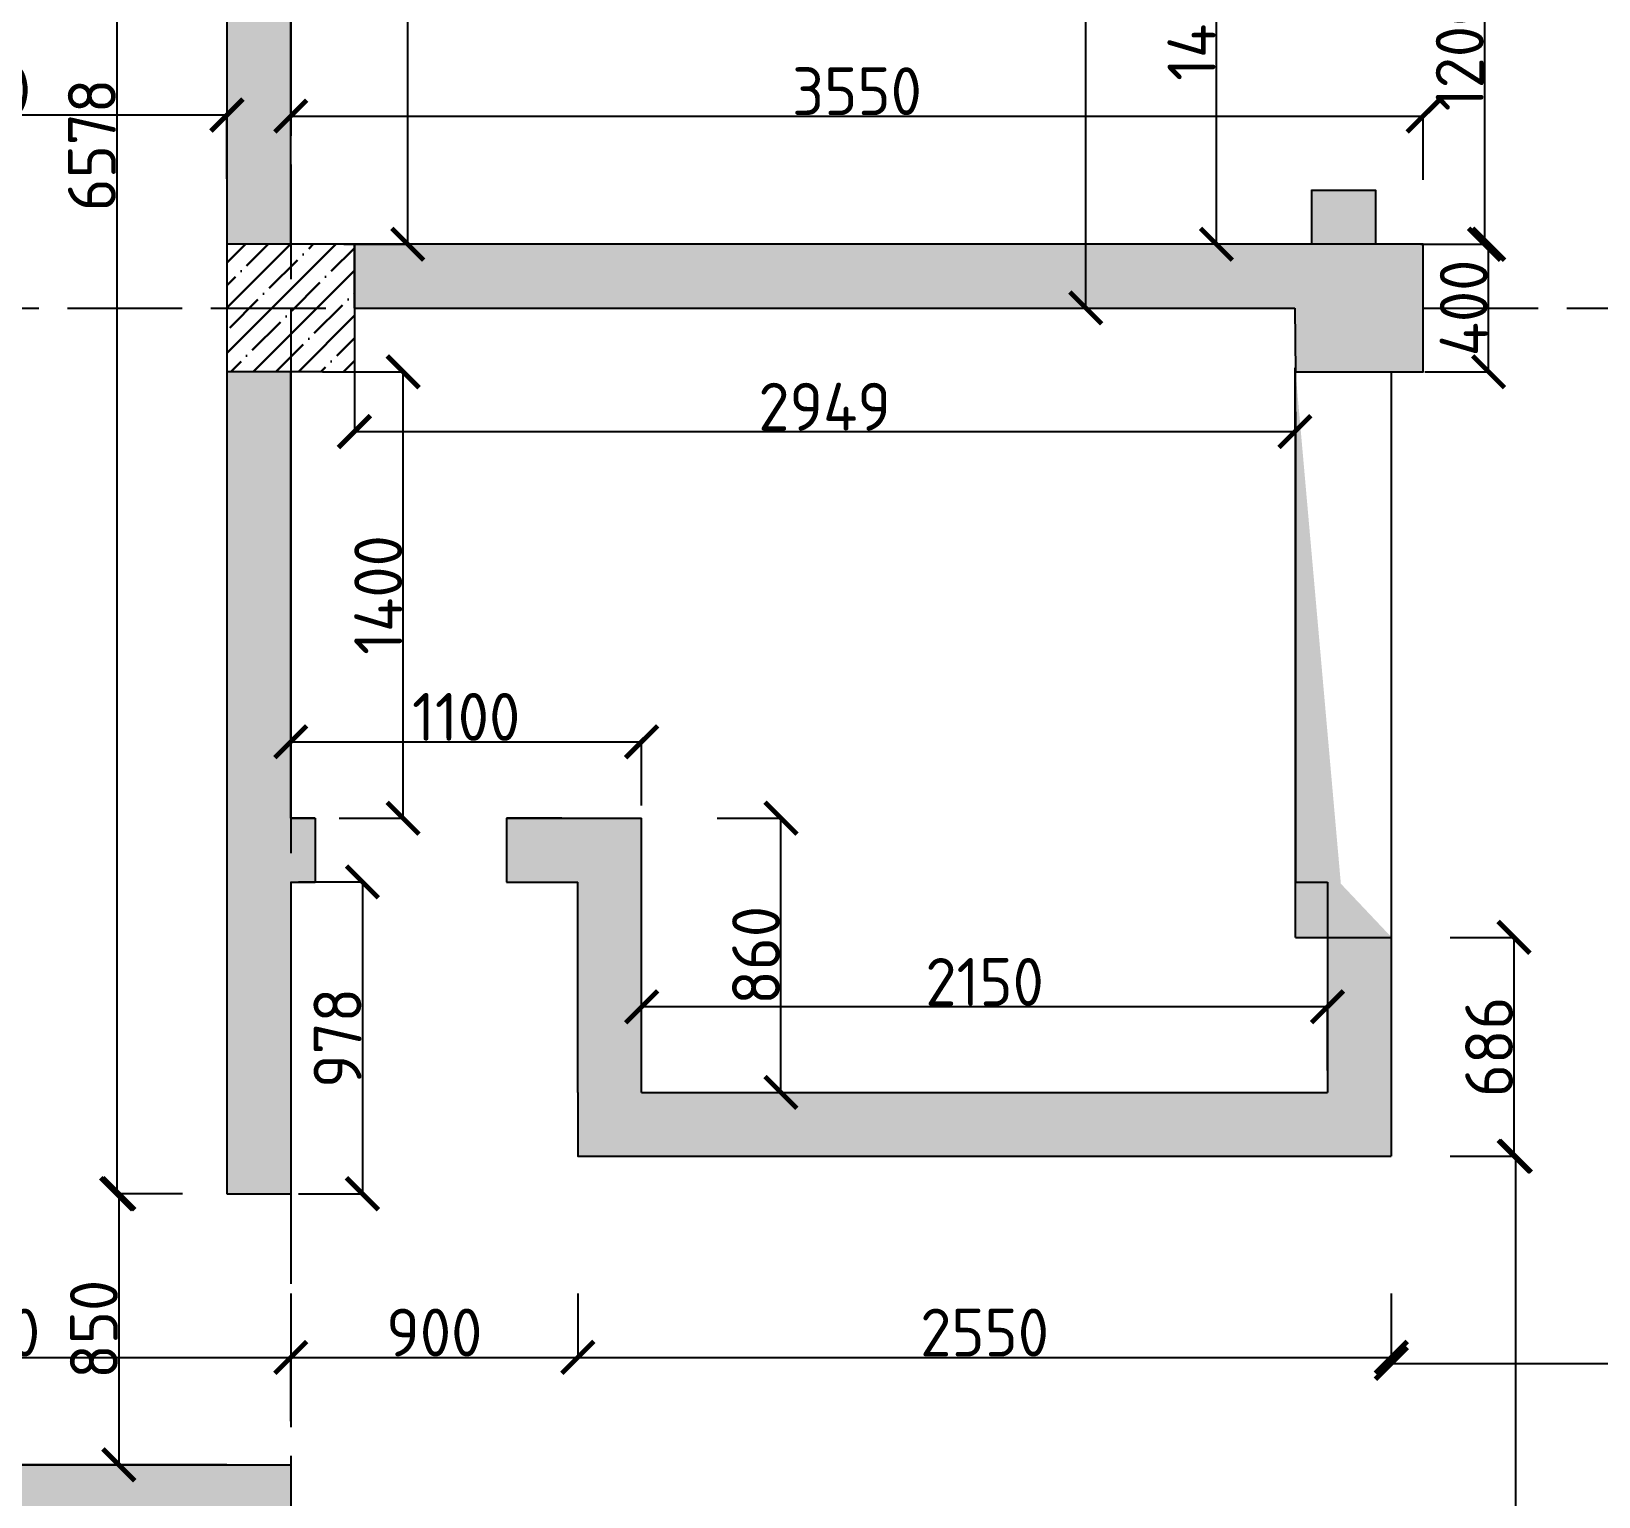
# Model space of a CAD drawing. Header units: millimetres. Extents: x -178199094 to 13669908, y -30538122 to 6091408.
# Drawn here: x 6881923 to 6886836, y 367061 to 371656 of the extents above; entities that cross this region are included whole.
import ezdxf

# ---------------------------------------------------------------- set-up
doc = ezdxf.new("R2010")
doc.units = ezdxf.units.MM
doc.linetypes.add('ACAD_ISO02W100', pattern=[15, 12, -3])
doc.layers.add('Plan 1', color=7, linetype='Continuous')
doc.styles.add('gost', font='GOST Common.ttf')
doc.dimstyles.new('Copy of GOST', dxfattribs={"dimtxt": 150, "dimasz": 100, "dimexe": 0.18, "dimexo": 0.06, "dimgap": 3, "dimtad": 1, "dimdec": 0, "dimzin": 0, "dimdsep": 46, "dimtxsty": 'gost', "dimblk": 'ARCHTICK', "dimcen": 0.09, "dimclrt": 256, "dimadec": 0, "dimazin": 0, "dimtfac": 1, "dimtdec": 0, "dimtofl": 0, "dimtmove": 0, "dimatfit": 3, "dimldrblk": 'ARCHTICK', "dimfxl": 200, "dimfxlon": 1, "dimtolj": 1, "dimtzin": 0, "dimarcsym": 0})
doc.dimstyles.new('GOST', dxfattribs={"dimtxt": 190, "dimasz": 100, "dimexe": 0.18, "dimexo": 0.06, "dimgap": 3, "dimtad": 1, "dimdec": 0, "dimzin": 0, "dimdsep": 46, "dimtxsty": 'gost', "dimblk": 'ARCHTICK', "dimcen": 0.09, "dimclrt": 256, "dimadec": 0, "dimazin": 0, "dimtfac": 1, "dimtdec": 0, "dimtofl": 0, "dimtmove": 0, "dimatfit": 3, "dimldrblk": 'ARCHTICK', "dimfxl": 200, "dimfxlon": 1, "dimtolj": 1, "dimtzin": 0, "dimarcsym": 0})

# ---------------------------------------------------------------- blocks, each defined once
blk = doc.blocks.new('_ArchTick')
at = {"color": 0, "linetype": 'ByBlock', "const_width": 0.15}
blk.add_lwpolyline([(-0.5, -0.5), (0.5, 0.5)], dxfattribs=at)
blk = doc.blocks.new('*D398')
at = {"color": 0, "lineweight": -2, "transparency": 16777216}
for p, q in [((6895285.7, 370788.3), (6895485.9, 370788.3)), ((6895485.7, 364388.3), (6895485.7, 370788.3)), ((6895285.7, 364388.3), (6895485.9, 364388.3))]:
    blk.add_line(p, q, dxfattribs=at)
at = {"layer": 'Defpoints', "color": 0, "transparency": 16777216}
for p in [(6884069.1, 370788.3), (6895485.7, 370788.3), (6893635.5, 364388.3)]:
    blk.add_point(p, dxfattribs=at)
at = {"color": 0, "lineweight": -2, "transparency": 16777216, "xscale": 100, "yscale": 100, "zscale": 100}
for p, rotation in [((6895485.7, 370788.3), 90), ((6895485.7, 364388.3), 270)]:
    blk.add_blockref('_ArchTick', p, dxfattribs=dict(at, rotation=rotation))
at = {"transparency": 16777216, "insert": (6895387.7, 367588.3), "char_height": 190, "attachment_point": 5, "rotation": 90, "style": 'gost'}
blk.add_mtext('\\A1;6400', dxfattribs=at)
blk = doc.blocks.new('*D399')
at = {"color": 0, "lineweight": -2, "transparency": 16777216}
for p, q in [((6895485.7, 374788.3), (6895485.9, 374788.3)), ((6895485.7, 370788.3), (6895485.7, 374788.3)), ((6895285.7, 370788.3), (6895485.9, 370788.3))]:
    blk.add_line(p, q, dxfattribs=at)
at = {"layer": 'Defpoints', "color": 0, "transparency": 16777216}
for p in [(6895485.7, 374788.3), (6895485.7, 374788.3), (6884069.1, 370788.3)]:
    blk.add_point(p, dxfattribs=at)
at = {"color": 0, "lineweight": -2, "transparency": 16777216, "xscale": 100, "yscale": 100, "zscale": 100}
for p, rotation in [((6895485.7, 374788.3), 90), ((6895485.7, 370788.3), 270)]:
    blk.add_blockref('_ArchTick', p, dxfattribs=dict(at, rotation=rotation))
at = {"transparency": 16777216, "insert": (6895387.7, 372788.3), "char_height": 190, "attachment_point": 5, "rotation": 90, "style": 'gost'}
blk.add_mtext('\\A1;4000', dxfattribs=at)
blk = doc.blocks.new('*D401')
at = {"color": 0, "lineweight": -2, "transparency": 16777216}
for p, q in [((6885427.9, 374788.3), (6885227.8, 374788.3)), ((6885227.9, 370788.3), (6885227.9, 374788.3)), ((6885227.9, 370788.3), (6885228.1, 370788.3))]:
    blk.add_line(p, q, dxfattribs=at)
at = {"layer": 'Defpoints', "color": 0, "transparency": 16777216}
for p in [(6885227.9, 374788.3), (6896285.7, 374788.3), (6885227.9, 370788.3)]:
    blk.add_point(p, dxfattribs=at)
at = {"color": 0, "lineweight": -2, "transparency": 16777216, "xscale": 100, "yscale": 100, "zscale": 100}
for p, rotation in [((6885227.9, 374788.3), 90), ((6885227.9, 370788.3), 270)]:
    blk.add_blockref('_ArchTick', p, dxfattribs=dict(at, rotation=rotation))
at = {"transparency": 16777216, "insert": (6885149.9, 372788.3), "char_height": 150, "attachment_point": 5, "rotation": 90, "style": 'gost'}
blk.add_mtext('\\A1;4000', dxfattribs=at)
blk = doc.blocks.new('*D403')
at = {"color": 0, "lineweight": -2, "transparency": 16777216}
for p, q in [((6882390.4, 374588.3), (6882190.2, 374588.3)), ((6882190.4, 374588.3), (6882190.4, 368010.6)), ((6882390.4, 368010.6), (6882190.2, 368010.6))]:
    blk.add_line(p, q, dxfattribs=at)
at = {"layer": 'Defpoints', "color": 0, "transparency": 16777216}
for p in [(6882535.7, 374588.3), (6882190.4, 368010.6), (6882535.7, 368010.6)]:
    blk.add_point(p, dxfattribs=at)
at = {"color": 0, "lineweight": -2, "transparency": 16777216, "xscale": 100, "yscale": 100, "zscale": 100}
for p, rotation in [((6882190.4, 374588.3), 90), ((6882190.4, 368010.6), 270)]:
    blk.add_blockref('_ArchTick', p, dxfattribs=dict(at, rotation=rotation))
at = {"transparency": 16777216, "insert": (6882112.4, 371299.4), "char_height": 150, "attachment_point": 5, "rotation": 90, "style": 'gost'}
blk.add_mtext('\\A1;6578', dxfattribs=at)
blk = doc.blocks.new('*D404')
at = {"color": 0, "lineweight": -2, "transparency": 16777216}
for p, q in [((6882760.3, 368988.3), (6882960.4, 368988.3)), ((6882960.3, 368988.3), (6882960.3, 368010.6)), ((6882760.3, 368010.6), (6882960.4, 368010.6))]:
    blk.add_line(p, q, dxfattribs=at)
at = {"layer": 'Defpoints', "color": 0, "transparency": 16777216}
for p in [(6882735.7, 368988.3), (6882735.7, 368010.6), (6882960.3, 368010.6)]:
    blk.add_point(p, dxfattribs=at)
at = {"color": 0, "lineweight": -2, "transparency": 16777216, "xscale": 100, "yscale": 100, "zscale": 100}
for p, rotation in [((6882960.3, 368988.3), 90), ((6882960.3, 368010.6), 270)]:
    blk.add_blockref('_ArchTick', p, dxfattribs=dict(at, rotation=rotation))
at = {"transparency": 16777216, "insert": (6882882.3, 368499.4), "char_height": 150, "attachment_point": 5, "rotation": 90, "style": 'gost'}
blk.add_mtext('\\A1;978', dxfattribs=at)
blk = doc.blocks.new('*D405')
at = {"color": 0, "lineweight": -2, "transparency": 16777216}
for p, q in [((6882735.7, 367697.5), (6882735.7, 367497.3)), ((6883635.8, 367697.5), (6883635.8, 367497.3)), ((6882735.7, 367497.5), (6883635.8, 367497.5))]:
    blk.add_line(p, q, dxfattribs=at)
at = {"layer": 'Defpoints', "color": 0, "transparency": 16777216}
for p in [(6883635.8, 368128.3), (6882735.7, 368010.6), (6883635.8, 367497.5)]:
    blk.add_point(p, dxfattribs=at)
at = {"color": 0, "lineweight": -2, "transparency": 16777216, "xscale": 100, "yscale": 100, "zscale": 100, "rotation": 180}
blk.add_blockref('_ArchTick', (6882735.7, 367497.5), dxfattribs=at)
at = {"color": 0, "lineweight": -2, "transparency": 16777216, "xscale": 100, "yscale": 100, "zscale": 100}
blk.add_blockref('_ArchTick', (6883635.8, 367497.5), dxfattribs=at)
at = {"transparency": 16777216, "insert": (6883185.8, 367575.5), "char_height": 150, "attachment_point": 5, "style": 'gost'}
blk.add_mtext('\\A1;900', dxfattribs=at)
blk = doc.blocks.new('*D406')
at = {"color": 0, "lineweight": -2, "transparency": 16777216}
for p, q in [((6883635.8, 367697.5), (6883635.8, 367497.3)), ((6886185.7, 367697.5), (6886185.7, 367497.3)), ((6883635.8, 367497.5), (6886185.7, 367497.5))]:
    blk.add_line(p, q, dxfattribs=at)
at = {"layer": 'Defpoints', "color": 0, "transparency": 16777216}
for p in [(6883635.8, 368128.3), (6886185.7, 368128.3), (6886185.7, 367497.5)]:
    blk.add_point(p, dxfattribs=at)
at = {"color": 0, "lineweight": -2, "transparency": 16777216, "xscale": 100, "yscale": 100, "zscale": 100, "rotation": 180}
blk.add_blockref('_ArchTick', (6883635.8, 367497.5), dxfattribs=at)
at = {"color": 0, "lineweight": -2, "transparency": 16777216, "xscale": 100, "yscale": 100, "zscale": 100}
blk.add_blockref('_ArchTick', (6886185.7, 367497.5), dxfattribs=at)
at = {"transparency": 16777216, "insert": (6884910.8, 367575.5), "char_height": 150, "attachment_point": 5, "style": 'gost'}
blk.add_mtext('\\A1;2550', dxfattribs=at)
blk = doc.blocks.new('*D407')
at = {"color": 0, "lineweight": -2, "transparency": 16777216}
for p, q in [((6882735.7, 369228.1), (6882735.7, 369428.3)), ((6882735.7, 369428.1), (6883835.7, 369428.1)), ((6883835.7, 369228.1), (6883835.7, 369428.3))]:
    blk.add_line(p, q, dxfattribs=at)
at = {"layer": 'Defpoints', "color": 0, "transparency": 16777216}
for p in [(6883835.7, 369428.1), (6882735.7, 369188.3), (6883835.7, 369188.3)]:
    blk.add_point(p, dxfattribs=at)
at = {"color": 0, "lineweight": -2, "transparency": 16777216, "xscale": 100, "yscale": 100, "zscale": 100, "rotation": 180}
blk.add_blockref('_ArchTick', (6882735.7, 369428.1), dxfattribs=at)
at = {"color": 0, "lineweight": -2, "transparency": 16777216, "xscale": 100, "yscale": 100, "zscale": 100}
blk.add_blockref('_ArchTick', (6883835.7, 369428.1), dxfattribs=at)
at = {"transparency": 16777216, "insert": (6883285.7, 369506.1), "char_height": 150, "attachment_point": 5, "style": 'gost'}
blk.add_mtext('\\A1;1100', dxfattribs=at)
blk = doc.blocks.new('*D408')
at = {"color": 0, "lineweight": -2, "transparency": 16777216}
for p, q in [((6884072.4, 369188.3), (6884272.5, 369188.3)), ((6884272.4, 368328.3), (6884272.4, 369188.3)), ((6884072.4, 368328.3), (6884272.5, 368328.3))]:
    blk.add_line(p, q, dxfattribs=at)
at = {"layer": 'Defpoints', "color": 0, "transparency": 16777216}
for p in [(6883835.8, 369188.3), (6884272.4, 369188.3), (6883835.8, 368328.3)]:
    blk.add_point(p, dxfattribs=at)
at = {"color": 0, "lineweight": -2, "transparency": 16777216, "xscale": 100, "yscale": 100, "zscale": 100}
for p, rotation in [((6884272.4, 369188.3), 90), ((6884272.4, 368328.3), 270)]:
    blk.add_blockref('_ArchTick', p, dxfattribs=dict(at, rotation=rotation))
at = {"transparency": 16777216, "insert": (6884194.4, 368758.3), "char_height": 150, "attachment_point": 5, "rotation": 90, "style": 'gost'}
blk.add_mtext('\\A1;860', dxfattribs=at)
blk = doc.blocks.new('*D409')
at = {"color": 0, "lineweight": -2, "transparency": 16777216}
for p, q in [((6883835.8, 368396.9), (6883835.8, 368597.1)), ((6885985.7, 368596.9), (6883835.8, 368596.9)), ((6885985.7, 368396.9), (6885985.7, 368597.1))]:
    blk.add_line(p, q, dxfattribs=at)
at = {"layer": 'Defpoints', "color": 0, "transparency": 16777216}
for p in [(6883835.8, 368596.9), (6883835.8, 368328.3), (6885985.7, 368328.3)]:
    blk.add_point(p, dxfattribs=at)
at = {"color": 0, "lineweight": -2, "transparency": 16777216, "xscale": 100, "yscale": 100, "zscale": 100, "rotation": 180}
blk.add_blockref('_ArchTick', (6883835.8, 368596.9), dxfattribs=at)
at = {"color": 0, "lineweight": -2, "transparency": 16777216, "xscale": 100, "yscale": 100, "zscale": 100}
blk.add_blockref('_ArchTick', (6885985.7, 368596.9), dxfattribs=at)
at = {"transparency": 16777216, "insert": (6884910.8, 368674.9), "char_height": 150, "attachment_point": 5, "style": 'gost'}
blk.add_mtext('\\A1;2150', dxfattribs=at)
blk = doc.blocks.new('*D410')
at = {"color": 0, "lineweight": -2, "transparency": 16777216}
for p, q in [((6882888, 370588.3), (6883088.2, 370588.3)), ((6883088, 369188.3), (6883088, 370588.3)), ((6882888, 369188.3), (6883088.2, 369188.3))]:
    blk.add_line(p, q, dxfattribs=at)
at = {"layer": 'Defpoints', "color": 0, "transparency": 16777216}
for p in [(6882735.7, 370588.3), (6883088, 370588.3), (6882735.7, 369188.3)]:
    blk.add_point(p, dxfattribs=at)
at = {"color": 0, "lineweight": -2, "transparency": 16777216, "xscale": 100, "yscale": 100, "zscale": 100}
for p, rotation in [((6883088, 370588.3), 90), ((6883088, 369188.3), 270)]:
    blk.add_blockref('_ArchTick', p, dxfattribs=dict(at, rotation=rotation))
at = {"transparency": 16777216, "insert": (6883010, 369888.3), "char_height": 150, "attachment_point": 5, "rotation": 90, "style": 'gost'}
blk.add_mtext('\\A1;1400', dxfattribs=at)
blk = doc.blocks.new('*D411')
at = {"color": 0, "lineweight": -2, "transparency": 16777216}
for p, q in [((6882935.3, 370600.8), (6882935.3, 370400.7)), ((6885883.8, 370600.8), (6885883.8, 370400.7)), ((6882935.3, 370400.8), (6885883.8, 370400.8))]:
    blk.add_line(p, q, dxfattribs=at)
at = {"layer": 'Defpoints', "color": 0, "transparency": 16777216}
for p in [(6882935.3, 370788.3), (6885883.8, 370788.3), (6885883.8, 370400.8)]:
    blk.add_point(p, dxfattribs=at)
at = {"color": 0, "lineweight": -2, "transparency": 16777216, "xscale": 100, "yscale": 100, "zscale": 100, "rotation": 180}
blk.add_blockref('_ArchTick', (6882935.3, 370400.8), dxfattribs=at)
at = {"color": 0, "lineweight": -2, "transparency": 16777216, "xscale": 100, "yscale": 100, "zscale": 100}
blk.add_blockref('_ArchTick', (6885883.8, 370400.8), dxfattribs=at)
at = {"transparency": 16777216, "insert": (6884409.5, 370478.8), "char_height": 150, "attachment_point": 5, "style": 'gost'}
blk.add_mtext('\\A1;2949', dxfattribs=at)
blk = doc.blocks.new('*D412')
at = {"color": 0, "lineweight": -2, "transparency": 16777216}
for p, q in [((6882902.3, 374588.3), (6883102.5, 374588.3)), ((6883102.3, 370988.3), (6883102.3, 374588.3)), ((6882902.3, 370988.3), (6883102.5, 370988.3))]:
    blk.add_line(p, q, dxfattribs=at)
at = {"layer": 'Defpoints', "color": 0, "transparency": 16777216}
for p in [(6882735.7, 374588.3), (6883102.3, 374588.3), (6882735.7, 370988.3)]:
    blk.add_point(p, dxfattribs=at)
at = {"color": 0, "lineweight": -2, "transparency": 16777216, "xscale": 100, "yscale": 100, "zscale": 100}
for p, rotation in [((6883102.3, 374588.3), 90), ((6883102.3, 370988.3), 270)]:
    blk.add_blockref('_ArchTick', p, dxfattribs=dict(at, rotation=rotation))
at = {"transparency": 16777216, "insert": (6883024.3, 372788.3), "char_height": 150, "attachment_point": 5, "rotation": 90, "style": 'gost'}
blk.add_mtext('\\A1;3600', dxfattribs=at)
blk = doc.blocks.new('*D414')
at = {"color": 0, "lineweight": -2, "transparency": 16777216}
for p, q in [((6885837.5, 372388.3), (6885637.4, 372388.3)), ((6885637.5, 370988.3), (6885637.5, 372388.3)), ((6885837.5, 370988.3), (6885637.4, 370988.3))]:
    blk.add_line(p, q, dxfattribs=at)
at = {"layer": 'Defpoints', "color": 0, "transparency": 16777216}
for p in [(6885637.5, 372388.3), (6885935.7, 372388.3), (6885935.7, 370988.3)]:
    blk.add_point(p, dxfattribs=at)
at = {"color": 0, "lineweight": -2, "transparency": 16777216, "xscale": 100, "yscale": 100, "zscale": 100}
for p, rotation in [((6885637.5, 372388.3), 90), ((6885637.5, 370988.3), 270)]:
    blk.add_blockref('_ArchTick', p, dxfattribs=dict(at, rotation=rotation))
at = {"transparency": 16777216, "insert": (6885559.5, 371688.3), "char_height": 150, "attachment_point": 5, "rotation": 90, "style": 'gost'}
blk.add_mtext('\\A1;1400', dxfattribs=at)
blk = doc.blocks.new('*D415')
at = {"color": 0, "lineweight": -2, "transparency": 16777216}
for p, q in [((6882735.7, 371190.2), (6882735.7, 371390.4)), ((6882735.7, 371390.2), (6886285.7, 371390.2)), ((6886285.7, 371190.2), (6886285.7, 371390.4))]:
    blk.add_line(p, q, dxfattribs=at)
at = {"layer": 'Defpoints', "color": 0, "transparency": 16777216}
for p in [(6886285.7, 371390.2), (6882735.7, 370988.3), (6886285.7, 370988.3)]:
    blk.add_point(p, dxfattribs=at)
at = {"color": 0, "lineweight": -2, "transparency": 16777216, "xscale": 100, "yscale": 100, "zscale": 100, "rotation": 180}
blk.add_blockref('_ArchTick', (6882735.7, 371390.2), dxfattribs=at)
at = {"color": 0, "lineweight": -2, "transparency": 16777216, "xscale": 100, "yscale": 100, "zscale": 100}
blk.add_blockref('_ArchTick', (6886285.7, 371390.2), dxfattribs=at)
at = {"transparency": 16777216, "insert": (6884510.7, 371468.2), "char_height": 150, "attachment_point": 5, "style": 'gost'}
blk.add_mtext('\\A1;3550', dxfattribs=at)
blk = doc.blocks.new('*D431')
at = {"color": 0, "lineweight": -2, "transparency": 16777216}
for p, q in [((6880785.7, 367297.3), (6880785.7, 367497.5)), ((6880785.7, 367497.3), (6882735.7, 367497.3)), ((6882735.7, 367297.3), (6882735.7, 367497.5))]:
    blk.add_line(p, q, dxfattribs=at)
at = {"layer": 'Defpoints', "color": 0, "transparency": 16777216}
for p in [(6882735.7, 367497.3), (6880785.7, 367160.6), (6882735.7, 367160.6)]:
    blk.add_point(p, dxfattribs=at)
at = {"color": 0, "lineweight": -2, "transparency": 16777216, "xscale": 100, "yscale": 100, "zscale": 100, "rotation": 180}
blk.add_blockref('_ArchTick', (6880785.7, 367497.3), dxfattribs=at)
at = {"color": 0, "lineweight": -2, "transparency": 16777216, "xscale": 100, "yscale": 100, "zscale": 100}
blk.add_blockref('_ArchTick', (6882735.7, 367497.3), dxfattribs=at)
at = {"transparency": 16777216, "insert": (6881760.7, 367575.3), "char_height": 150, "attachment_point": 5, "style": 'gost'}
blk.add_mtext('\\A1;1950', dxfattribs=at)
blk = doc.blocks.new('*D432')
at = {"color": 0, "lineweight": -2, "transparency": 16777216}
for p, q in [((6886370.4, 368814.6), (6886570.6, 368814.6)), ((6886570.4, 368128.3), (6886570.4, 368814.6)), ((6886370.4, 368128.3), (6886570.6, 368128.3))]:
    blk.add_line(p, q, dxfattribs=at)
at = {"layer": 'Defpoints', "color": 0, "transparency": 16777216}
for p in [(6886185.7, 368814.6), (6886570.4, 368814.6), (6886185.7, 368128.3)]:
    blk.add_point(p, dxfattribs=at)
at = {"color": 0, "lineweight": -2, "transparency": 16777216, "xscale": 100, "yscale": 100, "zscale": 100}
for p, rotation in [((6886570.4, 368814.6), 90), ((6886570.4, 368128.3), 270)]:
    blk.add_blockref('_ArchTick', p, dxfattribs=dict(at, rotation=rotation))
at = {"transparency": 16777216, "insert": (6886492.4, 368471.4), "char_height": 150, "attachment_point": 5, "rotation": 90, "style": 'gost'}
blk.add_mtext('\\A1;686', dxfattribs=at)
blk = doc.blocks.new('*D433')
at = {"color": 0, "lineweight": -2, "transparency": 16777216}
for p, q in [((6886290.8, 370988.3), (6886490.9, 370988.3)), ((6886490.8, 370588.3), (6886490.8, 370988.3)), ((6886290.8, 370588.3), (6886490.9, 370588.3))]:
    blk.add_line(p, q, dxfattribs=at)
at = {"layer": 'Defpoints', "color": 0, "transparency": 16777216}
for p in [(6885915.1, 370988.3), (6886490.8, 370988.3), (6885915.1, 370588.3)]:
    blk.add_point(p, dxfattribs=at)
at = {"color": 0, "lineweight": -2, "transparency": 16777216, "xscale": 100, "yscale": 100, "zscale": 100}
for p, rotation in [((6886490.8, 370988.3), 90), ((6886490.8, 370588.3), 270)]:
    blk.add_blockref('_ArchTick', p, dxfattribs=dict(at, rotation=rotation))
at = {"transparency": 16777216, "insert": (6886412.8, 370788.3), "char_height": 150, "attachment_point": 5, "rotation": 90, "style": 'gost'}
blk.add_mtext('\\A1;400', dxfattribs=at)
blk = doc.blocks.new('*D436')
at = {"color": 0, "lineweight": -2, "transparency": 16777216}
for p, q in [((6880935.7, 371193.4), (6880935.7, 371393.5)), ((6882535.7, 371393.4), (6880935.7, 371393.4)), ((6882535.7, 371193.4), (6882535.7, 371393.5))]:
    blk.add_line(p, q, dxfattribs=at)
at = {"layer": 'Defpoints', "color": 0, "transparency": 16777216}
for p in [(6880935.7, 371393.4), (6880935.7, 370988.3), (6882535.7, 370988.3)]:
    blk.add_point(p, dxfattribs=at)
at = {"color": 0, "lineweight": -2, "transparency": 16777216, "xscale": 100, "yscale": 100, "zscale": 100, "rotation": 180}
blk.add_blockref('_ArchTick', (6880935.7, 371393.4), dxfattribs=at)
at = {"color": 0, "lineweight": -2, "transparency": 16777216, "xscale": 100, "yscale": 100, "zscale": 100}
blk.add_blockref('_ArchTick', (6882535.7, 371393.4), dxfattribs=at)
at = {"transparency": 16777216, "insert": (6881735.7, 371471.4), "char_height": 150, "attachment_point": 5, "style": 'gost'}
blk.add_mtext('\\A1;1600', dxfattribs=at)
blk = doc.blocks.new('*D437')
at = {"color": 0, "lineweight": -2, "transparency": 16777216}
for p, q in [((6886185.7, 367678.7), (6886185.7, 367478.5)), ((6891533.6, 367678.7), (6891533.6, 367478.5)), ((6886185.7, 367478.7), (6891533.6, 367478.7))]:
    blk.add_line(p, q, dxfattribs=at)
at = {"layer": 'Defpoints', "color": 0, "transparency": 16777216}
for p in [(6886185.7, 368128.3), (6891533.6, 368129.5), (6891533.6, 367478.7)]:
    blk.add_point(p, dxfattribs=at)
at = {"color": 0, "lineweight": -2, "transparency": 16777216, "xscale": 100, "yscale": 100, "zscale": 100, "rotation": 180}
blk.add_blockref('_ArchTick', (6886185.7, 367478.7), dxfattribs=at)
at = {"color": 0, "lineweight": -2, "transparency": 16777216, "xscale": 100, "yscale": 100, "zscale": 100}
blk.add_blockref('_ArchTick', (6891533.6, 367478.7), dxfattribs=at)
at = {"transparency": 16777216, "insert": (6888859.7, 367556.7), "char_height": 150, "attachment_point": 5, "style": 'gost'}
blk.add_mtext('\\A1;5348', dxfattribs=at)
blk = doc.blocks.new('*D442')
at = {"color": 0, "lineweight": -2, "transparency": 16777216}
for p, q in [((6882396.7, 368010.6), (6882196.5, 368010.6)), ((6882196.7, 368010.6), (6882196.7, 367160.6)), ((6882396.7, 367160.6), (6882196.5, 367160.6))]:
    blk.add_line(p, q, dxfattribs=at)
at = {"layer": 'Defpoints', "color": 0, "transparency": 16777216}
for p in [(6882535.7, 368010.6), (6882196.7, 367160.6), (6882535.7, 367160.6)]:
    blk.add_point(p, dxfattribs=at)
at = {"color": 0, "lineweight": -2, "transparency": 16777216, "xscale": 100, "yscale": 100, "zscale": 100}
for p, rotation in [((6882196.7, 368010.6), 90), ((6882196.7, 367160.6), 270)]:
    blk.add_blockref('_ArchTick', p, dxfattribs=dict(at, rotation=rotation))
at = {"transparency": 16777216, "insert": (6882118.7, 367585.6), "char_height": 150, "attachment_point": 5, "rotation": 90, "style": 'gost'}
blk.add_mtext('\\A1;850', dxfattribs=at)
blk = doc.blocks.new('*D444')
at = {"color": 0, "lineweight": -2, "transparency": 16777216}
for p, q in [((6886278.1, 372188.3), (6886478.3, 372188.3)), ((6886478.1, 372188.3), (6886478.1, 370988.3)), ((6886278.1, 370988.3), (6886478.3, 370988.3))]:
    blk.add_line(p, q, dxfattribs=at)
at = {"layer": 'Defpoints', "color": 0, "transparency": 16777216}
for p in [(6885765.1, 372188.3), (6885765, 370988.3), (6886478.1, 370988.3)]:
    blk.add_point(p, dxfattribs=at)
at = {"color": 0, "lineweight": -2, "transparency": 16777216, "xscale": 100, "yscale": 100, "zscale": 100}
for p, rotation in [((6886478.1, 372188.3), 90), ((6886478.1, 370988.3), 270)]:
    blk.add_blockref('_ArchTick', p, dxfattribs=dict(at, rotation=rotation))
at = {"transparency": 16777216, "insert": (6886400.1, 371588.3), "char_height": 150, "attachment_point": 5, "rotation": 90, "style": 'gost'}
blk.add_mtext('\\A1;1200', dxfattribs=at)
blk = doc.blocks.new('*D448')
at = {"color": 0, "lineweight": -2, "transparency": 16777216}
for p, q in [((6886374.6, 368128.3), (6886574.8, 368128.3)), ((6886574.6, 368128.3), (6886574.6, 364588.3)), ((6886374.6, 364588.3), (6886574.8, 364588.3))]:
    blk.add_line(p, q, dxfattribs=at)
at = {"layer": 'Defpoints', "color": 0, "transparency": 16777216}
for p in [(6886185.7, 368128.3), (6886185.7, 364588.3), (6886574.6, 364588.3)]:
    blk.add_point(p, dxfattribs=at)
at = {"color": 0, "lineweight": -2, "transparency": 16777216, "xscale": 100, "yscale": 100, "zscale": 100}
for p, rotation in [((6886574.6, 368128.3), 90), ((6886574.6, 364588.3), 270)]:
    blk.add_blockref('_ArchTick', p, dxfattribs=dict(at, rotation=rotation))
at = {"transparency": 16777216, "insert": (6886496.6, 366358.3), "char_height": 150, "attachment_point": 5, "rotation": 90, "style": 'gost'}
blk.add_mtext('\\A1;3540', dxfattribs=at)

msp = doc.modelspace()

# ---------------------------------------------------------------- hatches: boundary and pattern name
at = {"transparency": 33554687}
h = msp.add_hatch(color=1, dxfattribs=at)
h.dxf.hatch_style = 1
h.paths.add_polyline_path([(6882735.73386, 374588.25457), (6882535.73386, 374588.25457), (6882535.73386, 370988.25457), (6882735.73386, 370988.25457)])
h.paths.add_polyline_path([(6882735.73386, 370588.25457), (6882635.73386, 370588.25457), (6882535.73386, 370588.25457), (6882535.73386, 368010.62639), (6882735.73386, 368010.62639), (6882735.73386, 368988.25457), (6882811.88741, 368988.25457), (6882811.88741, 369188.25457), (6882735.73386, 369188.25457)])
h.paths.add_polyline_path([(6886285.73386, 370988.25457), (6885885.73386, 370988.25457), (6882935.25394, 370988.25457), (6882935.25394, 370788.25457), (6885883.83139, 370788.25457), (6885885.73386, 370588.25457), (6886185.73386, 370588.25457), (6886285.73386, 370588.25457)])
h.paths.add_polyline_path([(6886135.69255, 371158.28769), (6885935.73386, 371158.28769), (6885935.73386, 370988.25457), (6886135.69255, 370988.25457)])
h.paths.add_polyline_path([(6887535.73386, 371338.25457), (6887335.73386, 371338.25457), (6887335.73399, 370988.25457), (6887535.73386, 370988.25457)])
h.paths.add_polyline_path([(6887535.73386, 372388.25457), (6886935.73386, 372388.25457), (6886935.73386, 374588.25457), (6886735.73386, 374588.25457), (6886735.73386, 372388.25457), (6885935.73386, 372388.25457), (6885935.73386, 371908.25457), (6886135.73386, 371908.25457), (6886135.73386, 372188.25457), (6887335.73386, 372188.25457), (6887335.73386, 372088.2545), (6887535.73386, 372088.25457)])
h.paths.add_polyline_path([(6891334.25333, 370988.25457), (6887735.73407, 370988.25457), (6887735.73407, 370788.68264), (6891334.25333, 370789.51529)])
h.paths.add_polyline_path([(6891735.52348, 374588.25457), (6891535.52348, 374588.25457), (6891535.52348, 371738.25457), (6891735.52348, 371738.25457)])
h.paths.add_polyline_path([(6891733.03827, 370588.59009), (6891535.52348, 370588.59009), (6891535.52348, 365338.25457), (6891734.25312, 365338.25457)])
h.paths.add_polyline_path([(6882735.73386, 367160.62639), (6880735.73386, 367160.62639), (6880735.73386, 366960.62639), (6882535.73386, 366960.62639), (6882735.73386, 366960.62639)])
at = {"lineweight": 30, "transparency": 33554687}
h = msp.add_hatch(dxfattribs=at)
h.set_pattern_fill('ANSI35', color=1, scale=400)
h.set_pattern_definition([(45, (6828061.81, 351387.22), (-70.71068, 70.71068), []), (45, (6828132.52, 351387.22), (-70.71068, 70.71068), [125, -25, 0, -25])])
h.paths.add_polyline_path([(6882535.73386, 370988.25457), (6882535.73386, 370588.25457), (6882935.73386, 370588.25457), (6882935.73386, 370988.25457)])
at = {"true_color": 0x000000, "transparency": 33554687}
h = msp.add_hatch(color=18, dxfattribs=at)
h.dxf.hatch_style = 1
h.paths.add_polyline_path([(6886027.57329, 368982.98063), (6885885.73386, 368815.68836), (6886185.73386, 368815.68836)])
h.paths.add_polyline_path([(6885885.73386, 370586.62463), (6885885.73386, 369015.68836), (6885885.73386, 368815.68836), (6886027.57329, 368982.98063)])
at = {"transparency": 33554687}
h = msp.add_hatch(color=1, dxfattribs=at)
h.dxf.hatch_style = 1
h.paths.add_polyline_path([(6885985.73386, 368328.25457), (6883835.76827, 368328.25457), (6883835.73386, 369188.25457), (6883411.88741, 369188.25457), (6883411.88741, 368988.25457), (6883635.73386, 368988.25457), (6883635.76826, 368328.25457), (6883635.76826, 368128.25457), (6886185.73386, 368128.25457), (6886185.73386, 368814.60456), (6885985.73386, 368814.60456)])

# ---------------------------------------------------------------- linework, layer by layer
at = {"color": 18, "true_color": 0x000000}
for p, q in [((6882735.73386, 370588.25457), (6882735.73386, 369188.25457)), ((6886185.73386, 370588.25457), (6886185.73386, 368128.25457)), ((6882735.73386, 369188.25457), (6882811.88741, 369188.25457)), ((6883411.88741, 369188.25457), (6883585.73386, 369188.25457)), ((6883411.88741, 369188.25457), (6883835.73386, 369188.25457)), ((6882735.73386, 368988.25457), (6882811.88741, 368988.25457)), ((6883411.88741, 368988.25457), (6883635.73386, 368988.25457)), ((6882735.73386, 368128.25457), (6882735.73386, 368010.62639))]:
    msp.add_line(p, q, dxfattribs=at)
for p, q in [((6882735.73386, 369188.25457), (6882811.88741, 369188.25457)), ((6885885.73386, 368988.25457), (6885985.73386, 368988.25457)), ((6885985.73386, 368988.25457), (6885985.73386, 368328.25457)), ((6882535.73386, 368010.62639), (6882735.73386, 368010.62639))]:
    msp.add_line(p, q)
for points in [[(6882235.73386, 374588.25457), (6882535.73386, 374588.25457), (6882535.73386, 368010.62639)], [(6882535.73386, 374588.25457), (6882535.73386, 368128.25457)], [(6885935.73386, 371159.19084), (6885935.73386, 370988.25457), (6882735.73386, 370988.25457), (6882735.73386, 374588.25457)], [(6885935.73386, 371158.28769), (6886135.69255, 371158.28769), (6886135.69255, 370988.25457)], [(6882935.25394, 370788.25457), (6882935.25394, 370988.25457)], [(6882935.25394, 370988.25457), (6882935.25394, 370588.25457)], [(6885885.73386, 370588.25457), (6886285.73386, 370588.25457), (6886285.73386, 370988.25457), (6885885.73386, 370988.25457)], [(6882935.25394, 370788.25457), (6885883.83139, 370788.25457)], [(6885883.83139, 370788.25457), (6885885.73386, 370588.25457)], [(6882635.73386, 370588.25457), (6882535.73386, 370588.25457)], [(6882835.73386, 370588.25457), (6882635.73386, 370588.25457)], [(6882735.73386, 370588.25457), (6882735.73386, 369188.25457)], [(6882811.88741, 369188.25457), (6882735.73386, 369188.25457), (6882735.73386, 370588.25457)], [(6882835.73386, 370588.25457), (6882942.00223, 370588.25457)], [(6885885.73386, 368988.25457), (6885885.73386, 370588.25457)], [(6885885.73386, 368814.60456), (6885885.73386, 370588.25457)], [(6885885.73386, 370462.42676), (6885885.73386, 368988.25457)], [(6882811.88741, 369188.25457), (6882811.88741, 368988.25457)], [(6883585.73386, 369188.25457), (6883411.88741, 369188.25457)], [(6883411.88741, 369188.25457), (6883411.88741, 368988.25457)], [(6883835.76826, 368328.265), (6883835.73386, 369188.25457)], [(6882735.73386, 368988.25457), (6882735.73386, 368128.25457)], [(6882735.73386, 368988.25457), (6882735.73386, 368128.25457)], [(6883635.76826, 368328.25457), (6883635.73386, 368988.25457)], [(6885885.73386, 368814.60456), (6886185.73386, 368814.60456)], [(6883635.76826, 368328.25457), (6883635.76826, 368328.25457), (6883635.76826, 368128.25457), (6886185.73386, 368128.25457)], [(6883835.73386, 368328.25457), (6885985.73386, 368328.25457)], [(6880535.73386, 366960.62639), (6880535.73386, 367160.62639), (6882735.73386, 367160.62639)], [(6882535.73386, 367160.62639), (6882535.73386, 367160.62639), (6880935.73386, 367160.62639)], [(6882735.73386, 367160.62639), (6882735.73386, 366988.25457)]]:
    msp.add_lwpolyline(points, dxfattribs=at)
at = {"color": 152, "true_color": 0x2776bb}
msp.add_lwpolyline([(6882735.73386, 370988.25457), (6882535.73386, 370988.25457)], dxfattribs=at)
at = {"layer": 'Plan 1', "color": 251, "linetype": 'ACAD_ISO02W100', "ltscale": 30, "true_color": 0x636466}
for points in [[(6882735.73386, 378888.43457), (6882735.73386, 368988.25457)], [(6876635.73386, 370788.25457), (6885883.83139, 370788.25457)], [(6886285.73386, 370788.25457), (6897785.73386, 370788.25457)], [(6882735.73386, 368988.25457), (6882735.73386, 360288.43457)]]:
    msp.add_lwpolyline(points, dxfattribs=at)

# ---------------------------------------------------------------- dimensions: what is measured, and where the dimension line sits
at = {"color": 18, "true_color": 0x000000}
for base, p1, p2, dimstyle, override, picture, middle in [((6895485.73386, 374788.25457), (6884069.10088, 370788.25457), (6895485.73386, 374788.25457), 'GOST', {"dimtmove": 1}, '*D399', (6895387.73386, 372788.25457)), ((6885227.93795, 374788.25457), (6885227.93795, 370788.25457), (6896285.73386, 374788.25457), 'GOST', {"dimtxt": 150, "dimtmove": 1}, '*D401', (6885149.93795, 372788.25457)), ((6882190.39417, 368010.62639), (6882535.73386, 374588.25457), (6882535.73386, 368010.62639), 'GOST', {"dimtxt": 150}, '*D403', (6882112.39417, 371299.44048)), ((6883102.33228, 374588.25457), (6882735.73386, 370988.25457), (6882735.73386, 374588.25457), 'GOST', {"dimtxt": 150}, '*D412', (6883024.33228, 372788.25457)), ((6885637.54787, 372388.25457), (6885935.73386, 370988.25457), (6885935.73386, 372388.25457), 'GOST', {"dimtxt": 150}, '*D414', (6885559.54787, 371688.25457)), ((6886478.09536, 370988.25457), (6885765.05226, 372188.25457), (6885765.01095, 370988.25457), 'Copy of GOST', {"dimtxt": 150}, '*D444', (6886400.09536, 371588.25457)), ((6883087.99299, 370588.25457), (6882735.73386, 369188.25457), (6882735.73386, 370588.25457), 'GOST', {"dimtxt": 150}, '*D410', (6883009.99299, 369888.25457)), ((6884272.3664, 369188.25457), (6883835.76826, 368328.265), (6883835.76826, 369188.25457), 'GOST', {"dimtxt": 150}, '*D408', (6884194.3664, 368758.25979)), ((6882960.26615, 368010.62639), (6882735.73386, 368988.25457), (6882735.73386, 368010.62639), 'GOST', {"dimtxt": 150}, '*D404', (6882882.26615, 368499.44048)), ((6886570.43919, 368814.60456), (6886185.73386, 368128.25457), (6886185.73386, 368814.60456), 'GOST', {"dimtxt": 150}, '*D432', (6886492.43919, 368471.42956)), ((6886574.57289, 364588.25457), (6886185.73386, 368128.25457), (6886185.73386, 364588.25457), 'Copy of GOST', {"dimtxt": 150}, '*D448', (6886496.57289, 366358.25457)), ((6882196.72075, 367160.62639), (6882535.73386, 368010.62639), (6882535.73386, 367160.62639), 'Copy of GOST', {"dimtxt": 150}, '*D442', (6882118.72075, 367585.62639))]:
    dim = msp.add_linear_dim(base=base, p1=p1, p2=p2, angle=90, dimstyle=dimstyle, override=override, dxfattribs=at)
    dim.commit()
    dim.dimension.update_dxf_attribs({"geometry": picture, "text_midpoint": middle})
for base, p1, p2, dimstyle, override, picture, middle in [((6880935.73386, 371393.36418), (6882535.73386, 370988.25457), (6880935.73386, 370988.25457), 'Copy of GOST', {"dimtxt": 150}, '*D436', (6881735.73386, 371471.36418)), ((6886285.73386, 371390.17954), (6882735.73386, 370988.25457), (6886285.73386, 370988.25457), 'GOST', {"dimtxt": 150}, '*D415', (6884510.73386, 371468.17954)), ((6885883.83139, 370400.83132), (6882935.25394, 370788.25457), (6885883.83139, 370788.25457), 'GOST', {"dimtxt": 150}, '*D411', (6884409.54267, 370478.83132)), ((6883835.73386, 369428.14598), (6882735.73386, 369188.25457), (6883835.73386, 369188.29858), 'GOST', {"dimtxt": 150}, '*D407', (6883285.73386, 369506.14598)), ((6883835.76826, 368596.92212), (6885985.73386, 368328.25457), (6883835.76826, 368328.265), 'GOST', {"dimtxt": 150}, '*D409', (6884910.75106, 368674.92212)), ((6883635.76826, 367497.49981), (6882735.73386, 368010.62639), (6883635.76826, 368128.25457), 'GOST', {"dimtxt": 150}, '*D405', (6883185.75106, 367575.49981)), ((6886185.73386, 367497.49981), (6883635.76826, 368128.25457), (6886185.73386, 368128.25457), 'GOST', {"dimtxt": 150, "dimtmove": 1}, '*D406', (6884910.75106, 367575.49981)), ((6891533.60725, 367478.7103), (6886185.73386, 368128.25457), (6891533.60725, 368129.492), 'Copy of GOST', {"dimtxt": 150}, '*D437', (6888859.67056, 367556.7103)), ((6882735.73386, 367497.31981), (6880785.73386, 367160.62639), (6882735.73386, 367160.62639), 'GOST', {"dimtxt": 150}, '*D431', (6881760.73386, 367575.31981))]:
    dim = msp.add_linear_dim(base=base, p1=p1, p2=p2, dimstyle=dimstyle, override=override, dxfattribs=at)
    dim.commit()
    dim.dimension.update_dxf_attribs({"geometry": picture, "text_midpoint": middle})
dim = msp.add_linear_dim(base=(6886490.76848, 370988.25457), p1=(6885915.05226, 370588.25457), p2=(6885915.05226, 370988.25457), angle=90, dimstyle='GOST', override={"dimtxt": 150}, dxfattribs=at)
dim.commit()
dim.dimension.update_dxf_attribs({"geometry": '*D433', "text_midpoint": (6886490.76848, 370788.25457), "dimtype": 160})
dim = msp.add_linear_dim(base=(6895485.73386, 370788.25457), p1=(6893635.52348, 364388.25457), p2=(6884069.10088, 370788.25457), angle=90, dimstyle='GOST', dxfattribs=at)
dim.commit()
dim.dimension.update_dxf_attribs({"geometry": '*D398', "text_midpoint": (6895387.73386, 367588.25457)})

doc.saveas('drawing.dxf')
